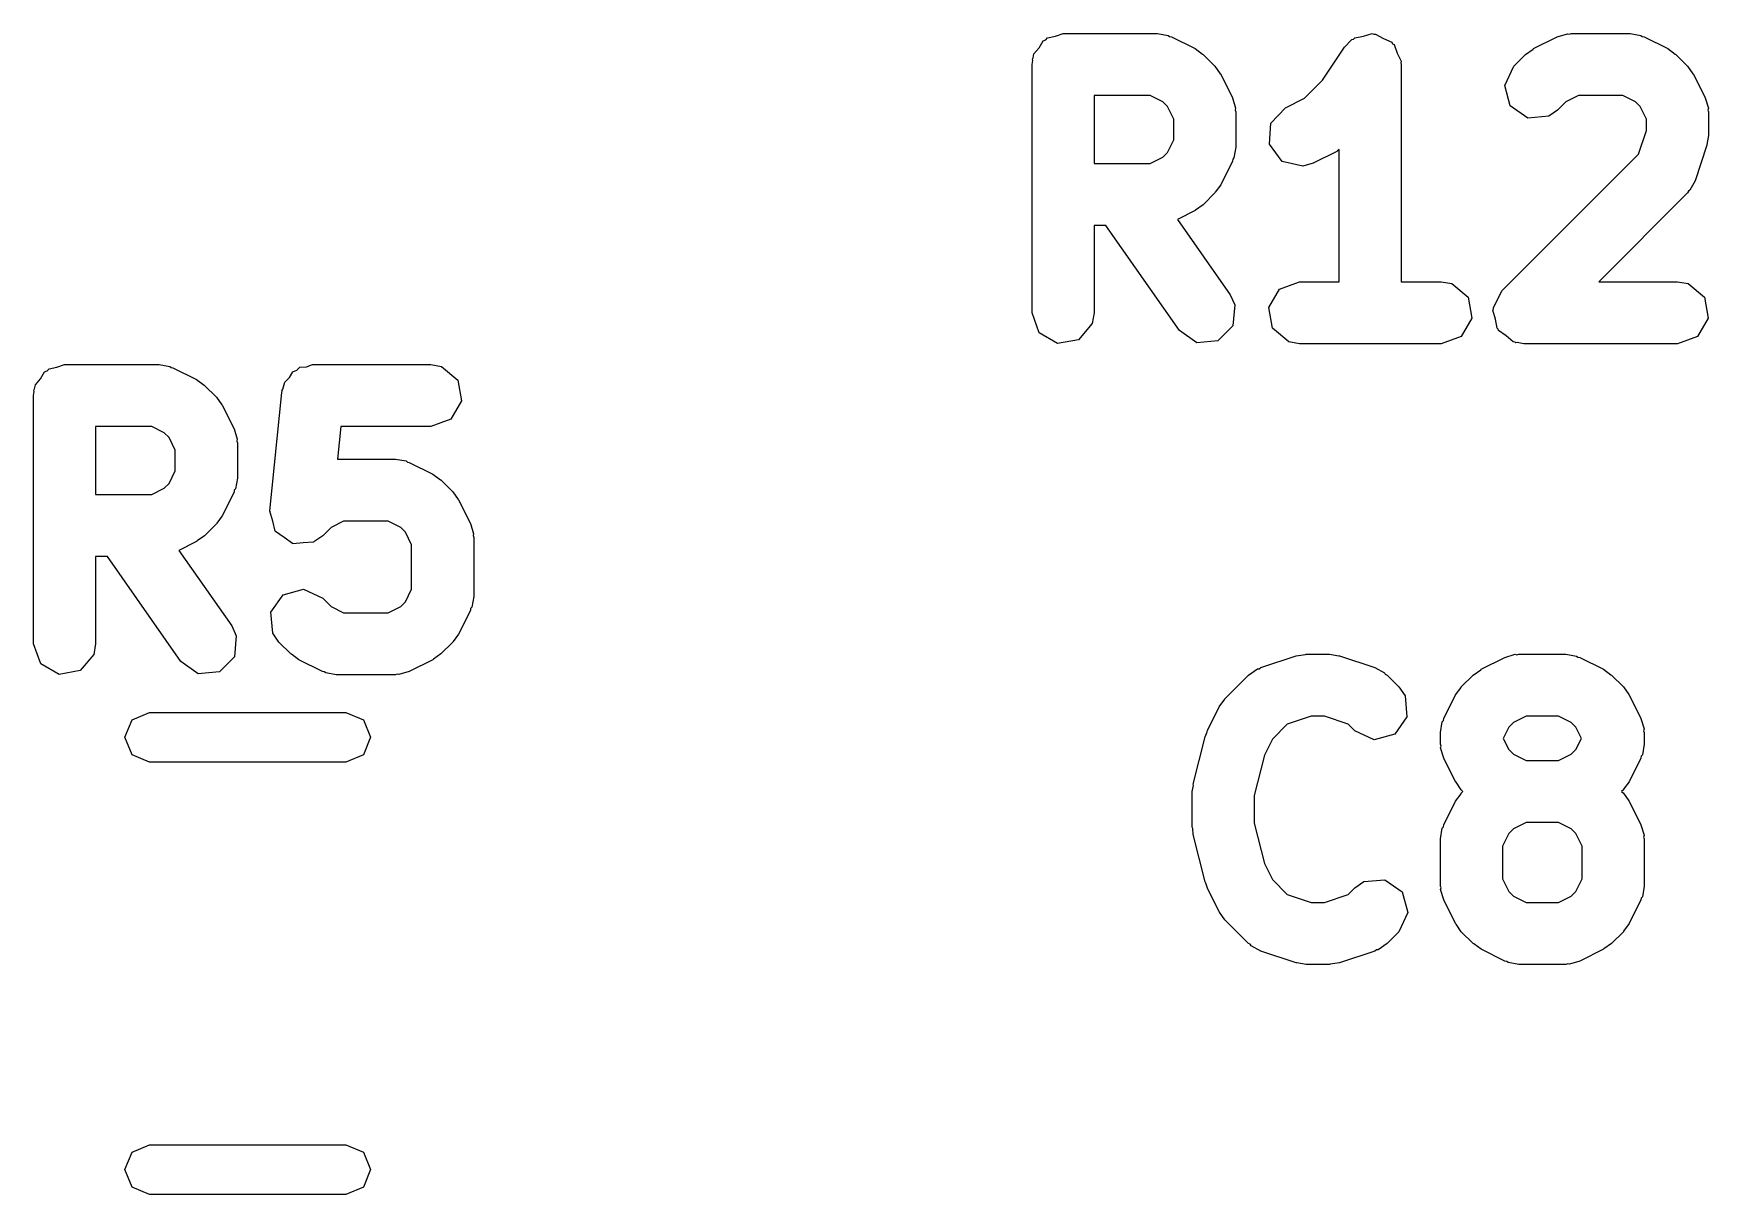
# Model space of a CAD drawing. Extents: x 83.3 to 116.7, y -116.6 to -83.3.
# Drawn here: x 92.482 to 96.532, y -94.103 to -91.296 of the extents above; entities that cross this region are included whole.
import ezdxf

# ---------------------------------------------------------------- set-up
doc = ezdxf.new("R2010")
doc.units = 0
doc.layers.add('BLACK', color=7, linetype='CONTINUOUS')

msp = doc.modelspace()

# ---------------------------------------------------------------- linework, layer by layer
at = {"layer": 'BLACK', "linetype": 'CONTINUOUS'}
for p, q in [((94.9135, -91.3308), (94.9232, -91.314)), ((94.9232, -91.314), (94.9296, -91.3117)), ((94.9296, -91.3117), (94.9339, -91.3065)), ((94.9339, -91.3065), (94.9531, -91.3031)), ((94.9531, -91.3031), (94.9714, -91.2964)), ((94.9714, -91.2964), (95.2, -91.2964)), ((95.2, -91.2964), (95.2257, -91.301)), ((95.2257, -91.301), (95.2291, -91.3038)), ((95.2291, -91.3038), (95.2335, -91.3043)), ((95.2335, -91.3043), (95.2907, -91.3329)), ((95.6519, -91.3298), (95.6699, -91.311)), ((95.6699, -91.311), (95.674, -91.3098)), ((95.674, -91.3098), (95.6768, -91.3065)), ((95.6768, -91.3065), (95.6982, -91.3027)), ((95.6982, -91.3027), (95.7191, -91.2966)), ((95.7191, -91.2966), (95.7231, -91.2983)), ((95.7231, -91.2983), (95.7273, -91.2976)), ((95.7273, -91.2976), (95.7462, -91.3084)), ((95.7462, -91.3084), (95.7661, -91.3172)), ((95.7661, -91.3172), (95.768, -91.3211)), ((95.768, -91.3211), (95.7717, -91.3232)), ((95.7717, -91.3232), (95.7792, -91.3437)), ((96.1093, -91.3329), (96.1665, -91.3043)), ((96.1665, -91.3043), (96.1914, -91.2969)), ((96.1914, -91.2969), (96.1958, -91.298)), ((96.1958, -91.298), (96.2, -91.2964)), ((96.2, -91.2964), (96.3429, -91.2964)), ((96.3429, -91.2964), (96.3685, -91.301)), ((96.3685, -91.301), (96.3719, -91.3038)), ((96.3719, -91.3038), (96.3764, -91.3043)), ((96.3764, -91.3043), (96.4335, -91.3329)), ((94.8964, -91.3714), (94.8981, -91.3617)), ((94.8976, -91.3584), (94.8992, -91.3555)), ((94.8981, -91.3617), (94.8976, -91.3584)), ((94.8992, -91.3555), (94.901, -91.3458)), ((94.901, -91.3458), (94.9135, -91.3308)), ((95.2907, -91.3329), (95.3087, -91.3463)), ((95.3087, -91.3463), (95.3102, -91.347)), ((95.3102, -91.347), (95.3387, -91.3755)), ((95.5989, -91.4094), (95.6519, -91.3298)), ((95.7792, -91.3437), (95.7888, -91.3632)), ((95.7888, -91.3632), (95.7878, -91.3674)), ((95.7878, -91.3674), (95.7893, -91.3714)), ((96.0613, -91.3755), (96.0898, -91.347)), ((96.0898, -91.347), (96.1082, -91.3341)), ((96.1082, -91.3341), (96.1093, -91.3329)), ((96.4335, -91.3329), (96.4515, -91.3463)), ((96.4515, -91.3463), (96.453, -91.347)), ((96.453, -91.347), (96.4816, -91.3755)), ((94.8964, -91.9714), (94.8964, -91.3714)), ((95.3387, -91.3755), (95.3516, -91.3939)), ((95.3516, -91.3939), (95.3528, -91.395)), ((95.3528, -91.395), (95.3814, -91.4522)), ((95.7893, -91.3714), (95.7893, -91.8964)), ((96.0396, -91.422), (96.0613, -91.3755)), ((96.4816, -91.3755), (96.4945, -91.3939)), ((96.4945, -91.3939), (96.4957, -91.395)), ((96.4957, -91.395), (96.5242, -91.4522)), ((95.0464, -91.4464), (95.0464, -91.6107)), ((95.1823, -91.4464), (95.0464, -91.4464)), ((95.2127, -91.4616), (95.1823, -91.4464)), ((95.5556, -91.4526), (95.5989, -91.4094)), ((96.0528, -91.4716), (96.0396, -91.422)), ((96.2177, -91.4464), (96.1873, -91.4616)), ((96.3252, -91.4464), (96.2177, -91.4464)), ((96.3556, -91.4616), (96.3252, -91.4464)), ((95.2241, -91.473), (95.2127, -91.4616)), ((95.2393, -91.5034), (95.2241, -91.473)), ((95.3814, -91.4522), (95.3888, -91.4771)), ((95.3888, -91.4771), (95.3878, -91.4815)), ((95.3878, -91.4815), (95.3893, -91.4857)), ((95.3893, -91.4857), (95.3893, -91.5714)), ((95.474, -91.513), (95.5093, -91.4758)), ((95.5093, -91.4758), (95.5556, -91.4526)), ((96.0949, -91.501), (96.0528, -91.4716)), ((96.1673, -91.4816), (96.146, -91.4965)), ((96.1873, -91.4616), (96.1673, -91.4816)), ((96.3669, -91.473), (96.3556, -91.4616)), ((96.3821, -91.5034), (96.3669, -91.473)), ((96.5242, -91.4522), (96.5317, -91.4771)), ((96.5317, -91.4771), (96.5306, -91.4815)), ((96.5306, -91.4815), (96.5321, -91.4857)), ((96.5321, -91.4857), (96.5321, -91.5429)), ((95.2393, -91.5537), (95.2393, -91.5034)), ((95.471, -91.5642), (95.474, -91.513)), ((96.146, -91.4965), (96.0949, -91.501)), ((96.3821, -91.5307), (96.3821, -91.5034)), ((95.2241, -91.5841), (95.2393, -91.5537)), ((95.5015, -91.6054), (95.471, -91.5642)), ((96.363, -91.5881), (96.3821, -91.5307)), ((96.5283, -91.5666), (96.4997, -91.6523)), ((96.5321, -91.5429), (96.5282, -91.5649)), ((96.5282, -91.5649), (96.5283, -91.5666)), ((95.0464, -91.6107), (95.1823, -91.6107)), ((95.1823, -91.6107), (95.2127, -91.5955)), ((95.2127, -91.5955), (95.2241, -91.5841)), ((95.3814, -91.605), (95.3528, -91.6621)), ((95.3819, -91.6005), (95.3814, -91.605)), ((95.3848, -91.5971), (95.3819, -91.6005)), ((95.3893, -91.5714), (95.3848, -91.5971)), ((95.5514, -91.6174), (95.5015, -91.6054)), ((95.5764, -91.6099), (95.5514, -91.6174)), ((95.6335, -91.5814), (95.5764, -91.6099)), ((95.6347, -91.5802), (95.6335, -91.5814)), ((95.6393, -91.5769), (95.6347, -91.5802)), ((95.6393, -91.8964), (95.6393, -91.5769)), ((96.0327, -91.9184), (96.363, -91.5881)), ((95.3387, -91.6816), (95.3102, -91.7102)), ((95.3394, -91.6801), (95.3387, -91.6816)), ((95.3528, -91.6621), (95.3394, -91.6801)), ((96.4816, -91.6816), (96.2668, -91.8964)), ((96.4835, -91.6775), (96.4816, -91.6816)), ((96.4873, -91.6752), (96.4835, -91.6775)), ((96.4997, -91.6523), (96.4873, -91.6752)), ((95.2907, -91.7242), (95.2478, -91.7457)), ((95.2918, -91.723), (95.2907, -91.7242)), ((95.3102, -91.7102), (95.2918, -91.723)), ((95.0752, -91.7607), (95.0464, -91.7607)), ((95.0464, -91.7607), (95.0464, -91.9714)), ((95.2528, -92.0144), (95.0752, -91.7607)), ((95.2478, -91.7457), (95.3757, -91.9284)), ((95.3757, -91.9284), (95.3867, -91.952)), ((95.469, -91.9584), (95.4946, -91.914)), ((95.4946, -91.914), (95.5429, -91.8964)), ((95.5429, -91.8964), (95.6393, -91.8964)), ((95.7893, -91.8964), (95.8857, -91.8964)), ((95.8857, -91.8964), (95.9114, -91.901)), ((95.9114, -91.901), (95.9507, -91.9339)), ((95.9507, -91.9339), (95.9596, -91.9845)), ((96.0231, -91.9388), (96.0327, -91.9184)), ((96.2668, -91.8964), (96.4571, -91.8964)), ((96.4571, -91.8964), (96.4828, -91.901)), ((96.4828, -91.901), (96.5221, -91.9339)), ((96.5221, -91.9339), (96.531, -91.9845)), ((94.914, -92.0196), (94.8964, -91.9714)), ((95.0464, -91.9714), (95.0419, -91.9971)), ((95.3867, -91.952), (95.3823, -92.0031)), ((95.4779, -92.0089), (95.469, -91.9584)), ((96.011, -91.9649), (96.0124, -91.9618)), ((96.0168, -91.9867), (96.011, -91.9649)), ((96.0119, -91.9584), (96.0231, -91.9388)), ((96.0124, -91.9618), (96.0119, -91.9584)), ((95.0419, -91.9971), (95.0089, -92.0364)), ((95.2949, -92.0439), (95.2528, -92.0144)), ((95.3823, -92.0031), (95.346, -92.0394)), ((95.5172, -92.0419), (95.4779, -92.0089)), ((95.9596, -91.9845), (95.9339, -92.0289)), ((96.0208, -92.0089), (96.0168, -91.9867)), ((96.0234, -92.0111), (96.0208, -92.0089)), ((96.0243, -92.0144), (96.0234, -92.0111)), ((96.0428, -92.0274), (96.0243, -92.0144)), ((96.531, -91.9845), (96.5054, -92.0289)), ((94.9584, -92.0453), (94.914, -92.0196)), ((95.0089, -92.0364), (94.9584, -92.0453)), ((95.346, -92.0394), (95.2949, -92.0439)), ((95.5429, -92.0464), (95.5172, -92.0419)), ((95.8857, -92.0464), (95.5429, -92.0464)), ((95.9339, -92.0289), (95.8857, -92.0464)), ((96.0601, -92.0419), (96.0428, -92.0274)), ((96.0646, -92.0427), (96.0601, -92.0419)), ((96.0663, -92.0439), (96.0646, -92.0427)), ((96.0696, -92.0436), (96.0663, -92.0439)), ((96.0857, -92.0464), (96.0696, -92.0436)), ((96.4571, -92.0464), (96.0857, -92.0464)), ((96.5054, -92.0289), (96.4571, -92.0464)), ((92.5388, -92.1031), (92.5571, -92.0964)), ((92.5571, -92.0964), (92.7857, -92.0964)), ((92.7857, -92.0964), (92.8114, -92.101)), ((93.1422, -92.1019), (93.1571, -92.0964)), ((93.1571, -92.0964), (93.4429, -92.0964)), ((93.4429, -92.0964), (93.4685, -92.101)), ((92.4867, -92.1458), (92.4992, -92.1308)), ((92.4992, -92.1308), (92.5089, -92.114)), ((92.5089, -92.114), (92.5153, -92.1117)), ((92.5153, -92.1117), (92.5196, -92.1065)), ((92.5196, -92.1065), (92.5388, -92.1031)), ((92.8114, -92.101), (92.8148, -92.1038)), ((92.8148, -92.1038), (92.8193, -92.1043)), ((92.8193, -92.1043), (92.8764, -92.1329)), ((92.8764, -92.1329), (92.8944, -92.1463)), ((93.0896, -92.1389), (93.101, -92.1278)), ((93.101, -92.1278), (93.1089, -92.114)), ((93.1089, -92.114), (93.1188, -92.1104)), ((93.1188, -92.1104), (93.1263, -92.1031)), ((93.1263, -92.1031), (93.1422, -92.1019)), ((93.4685, -92.101), (93.5078, -92.1339)), ((93.5078, -92.1339), (93.5167, -92.1845)), ((92.4821, -92.1714), (92.4839, -92.1617)), ((92.4821, -92.7714), (92.4821, -92.1714)), ((92.4833, -92.1584), (92.4849, -92.1555)), ((92.4839, -92.1617), (92.4833, -92.1584)), ((92.4849, -92.1555), (92.4867, -92.1458)), ((92.8944, -92.1463), (92.8959, -92.147)), ((92.8959, -92.147), (92.9245, -92.1755)), ((92.9245, -92.1755), (92.9373, -92.1939)), ((93.0539, -92.4497), (93.0825, -92.164)), ((93.0825, -92.164), (93.0836, -92.1601)), ((93.0833, -92.1584), (93.0848, -92.1557)), ((93.0836, -92.1601), (93.0833, -92.1584)), ((93.0848, -92.1557), (93.0896, -92.1389)), ((92.9373, -92.1939), (92.9385, -92.195)), ((92.9385, -92.195), (92.9671, -92.2522)), ((93.5167, -92.1845), (93.4911, -92.2289)), ((92.6321, -92.2464), (92.6321, -92.4107)), ((92.768, -92.2464), (92.6321, -92.2464)), ((92.7984, -92.2616), (92.768, -92.2464)), ((92.9671, -92.2522), (92.9745, -92.2771)), ((93.225, -92.2464), (93.2172, -92.325)), ((93.4429, -92.2464), (93.225, -92.2464)), ((93.4911, -92.2289), (93.4429, -92.2464)), ((92.8098, -92.273), (92.7984, -92.2616)), ((92.825, -92.3034), (92.8098, -92.273)), ((92.9745, -92.2771), (92.9735, -92.2815)), ((92.9735, -92.2815), (92.975, -92.2857)), ((92.975, -92.2857), (92.975, -92.3714)), ((92.825, -92.3537), (92.825, -92.3034)), ((93.2172, -92.325), (93.3571, -92.325)), ((93.3571, -92.325), (93.3828, -92.3295)), ((93.3828, -92.3295), (93.3862, -92.3324)), ((93.3862, -92.3324), (93.3907, -92.3329)), ((93.3907, -92.3329), (93.4478, -92.3615)), ((92.8098, -92.3841), (92.825, -92.3537)), ((92.975, -92.3714), (92.9705, -92.3971)), ((93.4478, -92.3615), (93.4658, -92.3748)), ((93.4658, -92.3748), (93.4673, -92.3755)), ((93.4673, -92.3755), (93.4959, -92.4041)), ((92.6321, -92.4107), (92.768, -92.4107)), ((92.768, -92.4107), (92.7984, -92.3955)), ((92.7984, -92.3955), (92.8098, -92.3841)), ((92.9671, -92.405), (92.9385, -92.4621)), ((92.9676, -92.4005), (92.9671, -92.405)), ((92.9705, -92.3971), (92.9676, -92.4005)), ((93.4959, -92.4041), (93.5088, -92.4225)), ((93.0541, -92.4502), (93.0539, -92.4497)), ((93.0539, -92.4506), (93.0541, -92.4502)), ((93.0604, -92.475), (93.0539, -92.4506)), ((93.5088, -92.4225), (93.5099, -92.4236)), ((93.5099, -92.4236), (93.5385, -92.4807)), ((92.9245, -92.4816), (92.8959, -92.5102)), ((92.9252, -92.4801), (92.9245, -92.4816)), ((92.9385, -92.4621), (92.9252, -92.4801)), ((93.0666, -92.4994), (93.0604, -92.475)), ((93.067, -92.4997), (93.0666, -92.4994)), ((93.0671, -92.5002), (93.067, -92.4997)), ((93.0878, -92.5146), (93.0671, -92.5002)), ((93.2016, -92.4902), (93.1816, -92.5102)), ((93.232, -92.475), (93.2016, -92.4902)), ((93.3394, -92.475), (93.232, -92.475)), ((93.3699, -92.4902), (93.3394, -92.475)), ((93.3812, -92.5016), (93.3699, -92.4902)), ((93.3964, -92.532), (93.3812, -92.5016)), ((93.5385, -92.4807), (93.5459, -92.5057)), ((92.8764, -92.5242), (92.8335, -92.5457)), ((92.8775, -92.523), (92.8764, -92.5242)), ((92.8959, -92.5102), (92.8775, -92.523)), ((93.1083, -92.5293), (93.0878, -92.5146)), ((93.1088, -92.5293), (93.1083, -92.5293)), ((93.1092, -92.5296), (93.1088, -92.5293)), ((93.1343, -92.5274), (93.1092, -92.5296)), ((93.1594, -92.5255), (93.1343, -92.5274)), ((93.1598, -92.5252), (93.1594, -92.5255)), ((93.1603, -92.5251), (93.1598, -92.5252)), ((93.1816, -92.5102), (93.1603, -92.5251)), ((93.3964, -92.6394), (93.3964, -92.532)), ((93.5459, -92.5057), (93.5449, -92.5101)), ((93.5449, -92.5101), (93.5464, -92.5143)), ((93.5464, -92.5143), (93.5464, -92.6571)), ((92.661, -92.5607), (92.6321, -92.5607)), ((92.6321, -92.5607), (92.6321, -92.7714)), ((92.8386, -92.8144), (92.661, -92.5607)), ((92.8335, -92.5457), (92.9614, -92.7284)), ((93.0561, -92.6949), (93.0856, -92.6528)), ((93.0856, -92.6528), (93.1351, -92.6396)), ((93.1351, -92.6396), (93.1816, -92.6613)), ((93.1816, -92.6613), (93.2016, -92.6812)), ((93.3812, -92.6699), (93.3964, -92.6394)), ((93.5464, -92.6571), (93.5419, -92.6828)), ((93.0606, -92.746), (93.0561, -92.6949)), ((93.2016, -92.6812), (93.232, -92.6964)), ((93.232, -92.6964), (93.3394, -92.6964)), ((93.3394, -92.6964), (93.3699, -92.6812)), ((93.3699, -92.6812), (93.3812, -92.6699)), ((93.5385, -92.6907), (93.5099, -92.7478)), ((93.539, -92.6862), (93.5385, -92.6907)), ((93.5419, -92.6828), (93.539, -92.6862)), ((92.9614, -92.7284), (92.9724, -92.752)), ((92.4997, -92.8196), (92.4821, -92.7714)), ((92.6321, -92.7714), (92.6276, -92.7971)), ((92.9724, -92.752), (92.968, -92.8031)), ((93.0755, -92.7673), (93.0606, -92.746)), ((93.1041, -92.7959), (93.0755, -92.7673)), ((93.4959, -92.7673), (93.4673, -92.7959)), ((93.4966, -92.7658), (93.4959, -92.7673)), ((93.5099, -92.7478), (93.4966, -92.7658)), ((92.5441, -92.8453), (92.4997, -92.8196)), ((92.6276, -92.7971), (92.5946, -92.8364)), ((92.8806, -92.8439), (92.8386, -92.8144)), ((92.968, -92.8031), (92.9317, -92.8394)), ((93.1056, -92.7966), (93.1041, -92.7959)), ((93.1236, -92.8099), (93.1056, -92.7966)), ((93.1807, -92.8385), (93.1236, -92.8099)), ((93.4478, -92.8099), (93.3907, -92.8385)), ((93.449, -92.8087), (93.4478, -92.8099)), ((93.4673, -92.7959), (93.449, -92.8087)), ((95.4495, -92.8288), (95.5352, -92.8003)), ((95.5352, -92.8003), (95.5574, -92.797)), ((95.5574, -92.797), (95.5589, -92.7964)), ((95.5589, -92.7964), (95.616, -92.7964)), ((95.616, -92.7964), (95.6381, -92.8003)), ((95.6381, -92.8003), (95.6398, -92.8003)), ((95.6398, -92.8003), (95.7255, -92.8288)), ((95.9825, -92.8329), (96.0396, -92.8043)), ((96.0396, -92.8043), (96.0646, -92.7969)), ((96.0646, -92.7969), (96.069, -92.798)), ((96.069, -92.798), (96.0732, -92.7964)), ((96.0732, -92.7964), (96.1875, -92.7964)), ((96.1875, -92.7964), (96.2131, -92.801)), ((96.2131, -92.801), (96.2165, -92.8038)), ((96.2165, -92.8038), (96.221, -92.8043)), ((96.221, -92.8043), (96.2781, -92.8329)), ((92.5946, -92.8364), (92.5441, -92.8453)), ((92.9317, -92.8394), (92.8806, -92.8439)), ((93.1852, -92.839), (93.1807, -92.8385)), ((93.1886, -92.8419), (93.1852, -92.839)), ((93.2143, -92.8464), (93.1886, -92.8419)), ((93.3571, -92.8464), (93.2143, -92.8464)), ((93.3614, -92.8449), (93.3571, -92.8464)), ((93.3657, -92.8459), (93.3614, -92.8449)), ((93.3907, -92.8385), (93.3657, -92.8459)), ((95.363, -92.9041), (95.4201, -92.847)), ((95.4201, -92.847), (95.4415, -92.832)), ((95.4415, -92.832), (95.4459, -92.8316)), ((95.4459, -92.8316), (95.4495, -92.8288)), ((95.7255, -92.8288), (95.7484, -92.8413)), ((95.7484, -92.8413), (95.7507, -92.8451)), ((95.7507, -92.8451), (95.7548, -92.847)), ((95.7548, -92.847), (95.7834, -92.8755)), ((95.9344, -92.8755), (95.963, -92.847)), ((95.963, -92.847), (95.9814, -92.8341)), ((95.9814, -92.8341), (95.9825, -92.8329)), ((96.2781, -92.8329), (96.2962, -92.8463)), ((96.2962, -92.8463), (96.2976, -92.847)), ((96.2976, -92.847), (96.3262, -92.8755)), ((95.349, -92.9236), (95.3623, -92.9056)), ((95.3623, -92.9056), (95.363, -92.9041)), ((95.7834, -92.8755), (95.7983, -92.8969)), ((95.7983, -92.8969), (95.8028, -92.948)), ((95.8918, -92.9522), (95.9204, -92.895)), ((95.9204, -92.895), (95.9337, -92.877)), ((95.9337, -92.877), (95.9344, -92.8755)), ((96.3262, -92.8755), (96.3391, -92.8939)), ((96.3391, -92.8939), (96.3403, -92.895)), ((96.3403, -92.895), (96.3688, -92.9522)), ((92.7203, -92.9551), (92.7627, -92.9375)), ((92.7627, -92.9375), (93.2373, -92.9375)), ((93.2373, -92.9375), (93.2797, -92.9551)), ((95.3204, -92.9807), (95.349, -92.9236)), ((95.5711, -92.9464), (95.5137, -92.9656)), ((95.6039, -92.9464), (95.5711, -92.9464)), ((95.6612, -92.9656), (95.6039, -92.9464)), ((96.0909, -92.9464), (96.0605, -92.9616)), ((96.1698, -92.9464), (96.0909, -92.9464)), ((96.2002, -92.9616), (96.1698, -92.9464)), ((92.7027, -92.9975), (92.7203, -92.9551)), ((93.2797, -92.9551), (93.2973, -92.9975)), ((95.3147, -92.9961), (95.32, -92.9843)), ((95.32, -92.9843), (95.3204, -92.9807)), ((95.5137, -92.9656), (95.4777, -93.0016)), ((95.6773, -92.9816), (95.6612, -92.9656)), ((95.7238, -93.0033), (95.6773, -92.9816)), ((95.8028, -92.948), (95.7733, -92.99)), ((95.8839, -92.9857), (95.8884, -92.9601)), ((95.8839, -93.0143), (95.8839, -92.9857)), ((95.8884, -92.9601), (95.8913, -92.9566)), ((95.8913, -92.9566), (95.8918, -92.9522)), ((96.0491, -92.973), (96.0356, -93)), ((96.0605, -92.9616), (96.0491, -92.973)), ((96.2115, -92.973), (96.2002, -92.9616)), ((96.225, -93), (96.2115, -92.973)), ((96.3688, -92.9522), (96.3763, -92.9771)), ((96.3763, -92.9771), (96.3752, -92.9815)), ((96.3752, -92.9815), (96.3767, -92.9857)), ((96.3767, -92.9857), (96.3767, -93.0143)), ((92.7203, -93.0399), (92.7027, -92.9975)), ((93.2973, -92.9975), (93.2797, -93.0399)), ((95.2861, -93.1104), (95.3147, -92.9961)), ((95.4777, -93.0016), (95.4582, -93.0405)), ((95.7733, -92.99), (95.7238, -93.0033)), ((95.8854, -93.0185), (95.8839, -93.0143)), ((95.8844, -93.0229), (95.8854, -93.0185)), ((95.8918, -93.0478), (95.8844, -93.0229)), ((96.0356, -93), (96.0491, -93.027)), ((96.0491, -93.027), (96.0605, -93.0384)), ((96.2002, -93.0384), (96.2115, -93.027)), ((96.2115, -93.027), (96.225, -93)), ((96.3767, -93.0143), (96.3722, -93.0399)), ((92.7627, -93.0575), (92.7203, -93.0399)), ((93.2373, -93.0575), (92.7627, -93.0575)), ((93.2797, -93.0399), (93.2373, -93.0575)), ((95.4582, -93.0405), (95.4339, -93.1378)), ((95.9204, -93.105), (95.8918, -93.0478)), ((96.0605, -93.0384), (96.0909, -93.0536)), ((96.0909, -93.0536), (96.1698, -93.0536)), ((96.1698, -93.0536), (96.2002, -93.0384)), ((96.3688, -93.0478), (96.3403, -93.105)), ((96.3693, -93.0434), (96.3688, -93.0478)), ((96.3722, -93.0399), (96.3693, -93.0434)), ((95.9216, -93.1061), (95.9204, -93.105)), ((95.9344, -93.1245), (95.9216, -93.1061)), ((96.3403, -93.105), (96.3269, -93.123)), ((95.2839, -93.1286), (95.2865, -93.1138)), ((95.2839, -93.2143), (95.2839, -93.1286)), ((95.2865, -93.1138), (95.2861, -93.1104)), ((95.4339, -93.1378), (95.4339, -93.2051)), ((95.9204, -93.1522), (95.9337, -93.1342)), ((95.9337, -93.1342), (95.9344, -93.1327)), ((95.9385, -93.1286), (95.9344, -93.1245)), ((95.9344, -93.1327), (95.9385, -93.1286)), ((96.3262, -93.1245), (96.3221, -93.1286)), ((96.3221, -93.1286), (96.3262, -93.1327)), ((96.3269, -93.123), (96.3262, -93.1245)), ((96.3262, -93.1327), (96.3391, -93.151)), ((95.8918, -93.2093), (95.9204, -93.1522)), ((96.3391, -93.151), (96.3403, -93.1522)), ((96.3403, -93.1522), (96.3688, -93.2093)), ((95.2851, -93.2175), (95.2839, -93.2143)), ((95.2861, -93.2325), (95.2851, -93.2175)), ((95.4339, -93.2051), (95.4582, -93.3024)), ((95.8839, -93.2429), (95.8884, -93.2172)), ((95.8884, -93.2172), (95.8913, -93.2138)), ((95.8913, -93.2138), (95.8918, -93.2093)), ((96.0491, -93.2301), (96.0339, -93.2606)), ((96.0605, -93.2188), (96.0491, -93.2301)), ((96.0909, -93.2036), (96.0605, -93.2188)), ((96.1698, -93.2036), (96.0909, -93.2036)), ((96.2002, -93.2188), (96.1698, -93.2036)), ((96.2115, -93.2301), (96.2002, -93.2188)), ((96.2267, -93.2606), (96.2115, -93.2301)), ((96.3688, -93.2093), (96.3763, -93.2343)), ((95.3147, -93.3468), (95.2861, -93.2325)), ((95.8839, -93.3571), (95.8839, -93.2429)), ((96.0339, -93.2606), (96.0339, -93.3394)), ((96.2267, -93.3394), (96.2267, -93.2606)), ((96.3763, -93.2343), (96.3752, -93.2386)), ((96.3752, -93.2386), (96.3767, -93.2429)), ((96.3767, -93.2429), (96.3767, -93.3571)), ((95.4582, -93.3024), (95.4777, -93.3413)), ((95.3167, -93.3497), (95.3147, -93.3468)), ((95.3204, -93.3621), (95.3167, -93.3497)), ((95.4777, -93.3413), (95.5137, -93.3773)), ((95.6773, -93.3613), (95.6986, -93.3463)), ((95.6986, -93.3463), (95.7497, -93.3418)), ((95.7497, -93.3418), (95.7918, -93.3713)), ((96.0339, -93.3394), (96.0491, -93.3699)), ((96.2115, -93.3699), (96.2267, -93.3394)), ((95.349, -93.4193), (95.3204, -93.3621)), ((95.5137, -93.3773), (95.5711, -93.3964)), ((95.6039, -93.3964), (95.6612, -93.3773)), ((95.6612, -93.3773), (95.6773, -93.3613)), ((95.7918, -93.3713), (95.805, -93.4208)), ((95.8854, -93.3614), (95.8839, -93.3571)), ((95.8844, -93.3657), (95.8854, -93.3614)), ((95.8918, -93.3907), (95.8844, -93.3657)), ((95.9204, -93.4478), (95.8918, -93.3907)), ((96.0491, -93.3699), (96.0605, -93.3812)), ((96.0605, -93.3812), (96.0909, -93.3964)), ((96.1698, -93.3964), (96.2002, -93.3812)), ((96.2002, -93.3812), (96.2115, -93.3699)), ((96.3688, -93.3907), (96.3403, -93.4478)), ((96.3693, -93.3862), (96.3688, -93.3907)), ((96.3722, -93.3828), (96.3693, -93.3862)), ((96.3767, -93.3571), (96.3722, -93.3828)), ((95.3501, -93.4204), (95.349, -93.4193)), ((95.363, -93.4387), (95.3501, -93.4204)), ((95.5711, -93.3964), (95.6039, -93.3964)), ((95.805, -93.4208), (95.7834, -93.4673)), ((96.0909, -93.3964), (96.1698, -93.3964)), ((95.4201, -93.4959), (95.363, -93.4387)), ((95.7834, -93.4673), (95.7548, -93.4959)), ((95.9216, -93.449), (95.9204, -93.4478)), ((95.9344, -93.4673), (95.9216, -93.449)), ((95.963, -93.4959), (95.9344, -93.4673)), ((96.3262, -93.4673), (96.2976, -93.4959)), ((96.3269, -93.4658), (96.3262, -93.4673)), ((96.3403, -93.4478), (96.3269, -93.4658)), ((95.4242, -93.4978), (95.4201, -93.4959)), ((95.4266, -93.5016), (95.4242, -93.4978)), ((95.4495, -93.514), (95.4266, -93.5016)), ((95.5352, -93.5426), (95.4495, -93.514)), ((95.7255, -93.514), (95.6398, -93.5426)), ((95.729, -93.5112), (95.7255, -93.514)), ((95.7334, -93.5108), (95.729, -93.5112)), ((95.7548, -93.4959), (95.7334, -93.5108)), ((95.9645, -93.4966), (95.963, -93.4959)), ((95.9825, -93.5099), (95.9645, -93.4966)), ((96.0396, -93.5385), (95.9825, -93.5099)), ((96.2781, -93.5099), (96.221, -93.5385)), ((96.2793, -93.5087), (96.2781, -93.5099)), ((96.2976, -93.4959), (96.2793, -93.5087)), ((95.5368, -93.5425), (95.5352, -93.5426)), ((95.5589, -93.5464), (95.5368, -93.5425)), ((95.616, -93.5464), (95.5589, -93.5464)), ((95.6176, -93.5459), (95.616, -93.5464)), ((95.6398, -93.5426), (95.6176, -93.5459)), ((96.0441, -93.539), (96.0396, -93.5385)), ((96.0475, -93.5419), (96.0441, -93.539)), ((96.0732, -93.5464), (96.0475, -93.5419)), ((96.1875, -93.5464), (96.0732, -93.5464)), ((96.1917, -93.5449), (96.1875, -93.5464)), ((96.196, -93.5459), (96.1917, -93.5449)), ((96.221, -93.5385), (96.196, -93.5459)), ((92.7027, -94.0425), (92.7203, -94.0001)), ((92.7203, -94.0001), (92.7627, -93.9825)), ((92.7627, -93.9825), (93.2373, -93.9825)), ((93.2373, -93.9825), (93.2797, -94.0001)), ((93.2797, -94.0001), (93.2973, -94.0425)), ((92.7203, -94.0849), (92.7027, -94.0425)), ((93.2973, -94.0425), (93.2797, -94.0849)), ((92.7627, -94.1025), (92.7203, -94.0849)), ((93.2373, -94.1025), (92.7627, -94.1025)), ((93.2797, -94.0849), (93.2373, -94.1025))]:
    msp.add_line(p, q, dxfattribs=at)

doc.saveas('drawing.dxf')
